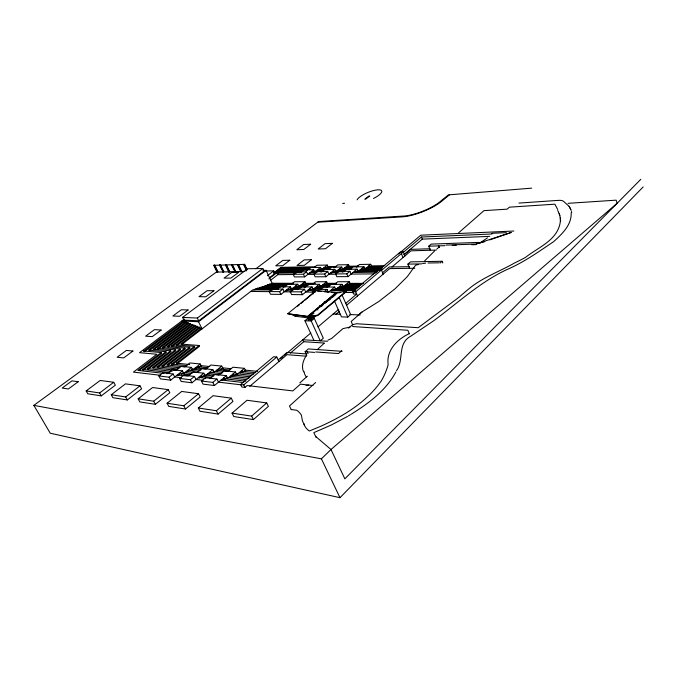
<?xml version="1.0" encoding="UTF-8"?>
<svg xmlns="http://www.w3.org/2000/svg" width="677" height="677" viewBox="0 0 677 677"><rect width="100%" height="100%" fill="white"/><g stroke="black" fill="none" stroke-linecap="round" stroke-linejoin="round"><path stroke-width="1.02" d="M395.825 372.062C386.025 390.451 368.618 403.39 351.236 414.172M396.417 370.818C404.287 360.029 396.993 343.882 410.465 336.376L433.229 321.093C457.229 303.482 479.164 282.707 506.311 269.835C523.279 262.727 538.528 251.819 553.744 241.571C561.944 234.056 571.786 224.959 571.168 212.806M306.275 355.493C303.33 360.249 301.053 366.435 303.618 371.842M424.657 260.882L434.592 250.964M216.809 271.739L33.85 405.362L50.25 433.221L339.989 497.688L643.15 186.954M640.823 179.312L344.855 478.851L330.994 449.511L315.592 436.369M317.352 349.577L324.156 343.273M33.85 405.362L321.397 458.837L330.994 449.511L617.17 203.252M476.667 244.058L478.478 242.417L431.181 244.109L428.753 246.2L430.36 250.253M315.634 382.513L289.485 405.972L291.262 409.678M440.202 262.998L442.14 261.271L442.826 263.006M341.75 350.678L338.517 353.546L315.677 351.972M299.835 382.903L307.375 376.234M253.393 419.588L268.388 406.378L266.696 402.925L247.012 400.268L232.059 413.131L233.785 416.533L253.393 419.588L251.649 416.11L232.059 413.131M251.649 416.11L266.696 402.925M348.579 328.142L352.582 324.638L356.686 323.741L418.217 327.71L458.786 297.415A649.311 370.861 -4.5 0 1 470.397 287.59C483.733 277.079 499.804 271.367 514.342 263.108A153.772 44.369 -13.9 0 0 525.437 257.446C537.944 247.418 556.985 240.631 560.15 222.86A159.078 51.68 -22.3 0 0 559.481 214.524L558.229 211.486M458.617 232.812L483.945 210.649L507.175 209.159L509.392 207.17L554.878 204.183L557.679 209.481M418.208 264.58L415.602 265.198L407.326 276.614L394.97 288.867L378.9 301.451L362.212 311.869L351.185 321.465L352.802 325.155M409.593 268.329L407.884 264.123L410.474 261.889L442.14 261.271M334.506 301.18L341.453 316.87L347.775 317.098L350.669 314.593L342.13 295.121M306.816 355.366L305.124 351.702L308.34 348.926L342.046 351.329M218.096 414.087L232.939 401.469L231.263 398.144L213.094 395.69L198.302 407.994L200.011 411.269L218.096 414.087L216.378 410.744L198.302 407.994M290.331 353.132L303.736 341.724L324.275 343.044M335.597 314.627L339.507 311.293M346.556 305.302L389.698 268.591L414.764 268.261M391.966 266.983L410.939 250.837L436.318 250.075M278.932 361.518L276.791 357.016L273.643 356.754L240.631 384.528L241.875 387.024L244.989 387.396L247.19 385.535L292.794 390.917L300.427 384.155L312.994 385.535M278.179 359.944L287.023 352.455L306.563 353.953M280.616 358.59L282.994 356.576M284.577 355.23L310.811 332.982M317.995 326.889L338.652 309.364M345.71 303.372L356.686 294.063L353.572 294.03L352.573 291.736L378.316 270.038L381.43 270.005L383.174 274.151M382.37 272.865L389.3 266.983L409.509 266.679M403.974 254.67L422.287 239.125L489.742 236.366M404.186 254.696L410.465 249.364L430.107 248.747M249.788 386.279L286.989 354.672L306.232 356.195M436.834 248.992L439.145 247.029M352.573 291.736L355.687 291.77L381.43 270.005M381.6 270.318L403.28 251.979L404.905 255.974M403.103 252.538L421.449 237.018L492.077 233.988M216.378 410.744L231.263 398.144M375.388 273.017L400.234 252.072L403.28 251.979M398.525 253.968L420.789 235.19L513.835 231.035M240.631 384.528L243.754 384.9L276.791 357.016M310.218 317.843L310.828 317.335L311.775 319.4L311.166 319.916L310.218 317.843L314.424 316.887M308.568 316.337L317.42 315.228L346.04 291.271L346.252 291.669L317.64 315.634L308.568 316.337L337.121 292.599L346.04 291.271M311.225 321.008L314.323 318.418L323.31 338.204L320.263 340.836L311.225 321.008L304.929 320.754L313.959 340.446M348.613 284.501L349.975 283.358L363.481 283.375M370.124 266.95L371.402 265.883L384.832 265.663M308.331 319.798L309.88 319.332L308.331 319.798L307.409 317.775L295.155 316.193L291.719 314.627M382.166 268.067L364.607 268.312L362.66 269.928L361.983 268.329M237.424 374.136L244.414 368.339L245.726 371.004M287.708 313.747L307.68 316.294L336.224 292.582L307.84 316.692L287.708 313.747L316.21 290.551L336.224 292.582M343.781 286.269L349.264 281.717L350.331 284.179M365.588 268.566L370.734 264.292L371.732 266.67M240.42 372.909L242.324 371.326L255.711 372.697M346.201 285.381L347.572 284.238L362.119 284.272M308.788 316.734L313.544 312.782M320.678 306.842L322.26 305.522M322.946 304.955L323.538 304.464M324.638 303.541L327.016 301.57M327.668 301.028L328.252 300.537M328.607 300.25L337.324 292.989L337.121 292.599M312.131 314.128L308.17 317.428L309.118 317.462M328.768 300.283L330.351 298.963M332.729 296.991L335.107 295.011M367.856 267.753L369.143 266.687L383.614 266.467M304.929 320.754L308.027 318.173M336.461 288.961L342.012 284.365L342.731 286.016L359.352 286.083M358.717 271.028L363.93 266.721L364.607 268.312M231.399 376.598L233.337 374.999L249.771 376.767M338.906 288.063L340.303 286.913L358.996 287.006M361.019 270.208L362.322 269.124L381.946 268.871M234.42 375.363L236.349 373.772L251.768 375.405M341.352 287.166L342.731 286.016M356.161 288.851L335.394 288.707L334.666 287.048L328.328 292.278L327.05 289.401L315.617 289.307L312.317 291.99L313.172 293.894M222.242 380.347L224.205 378.722L245.717 381.159M373.814 273.889L351.092 274.075L349.899 271.299L338.686 271.418L335.597 273.94L336.799 276.69L348.003 276.622L357.033 269.167L357.718 270.775L378.384 270.538M331.518 290.78L332.923 289.612L355.763 289.798M354.088 272.687L355.408 271.604L377.097 271.367M333.989 289.866L335.394 288.707M228.361 377.842L235.452 371.978L236.789 374.669M356.407 271.858L357.718 270.775M449.52 194.79L441.996 201.01A29.856 9.326 -21.7 0 1 401.918 216.894L317.733 222.217M334.387 284.526L337.806 281.725L349.264 281.717M356.305 267.136L359.504 264.495L370.734 264.292M185.515 409.01L200.18 396.934L198.53 393.726L181.698 391.458L167.092 403.238L168.776 406.403L185.515 409.01L183.822 405.785L167.092 403.238M240.995 384.807L218.493 382.15L216.919 379.027L205.537 377.715L201.441 381.041L203.032 384.13L214.397 385.526L226.355 375.676L227.717 378.375M327.101 287.175L330.562 284.34L342.012 284.365M349.459 269.556L352.709 266.89M183.822 405.785L198.53 393.726M201.441 381.041L212.806 382.395L216.919 379.027M324.401 291.567L327.05 289.401M295.155 316.193L295.773 315.694M335.597 273.94L346.802 273.846L349.899 271.299M347.919 267.28L349.197 266.239L358.184 266.095M342.528 272.002L345.82 269.319L357.033 269.167M321.143 286.176L326.61 281.725L327.676 284.137M217.774 370.547L219.67 369.007L229.833 370.048M343.4 268.871L348.537 264.69L349.535 267.017M297.635 306.182L299.268 304.853M300.893 303.533L303.338 301.544M304.963 300.216L316.21 290.551M323.555 285.305L324.926 284.196L335.098 284.213M220.736 369.363L222.615 367.831L230.755 368.652M209.735 378.671L214.939 374.423L226.355 375.676M363.93 266.721L346.946 267.026L345.025 268.6L344.686 267.821L352.666 267.703M325.959 284.442L327.321 283.333L336.477 283.341M321.118 288.707L323.225 286.989L334.666 287.048M208.829 374.119L210.742 372.562L220.88 373.653M336.537 271.282L341.741 267.06L342.757 269.395M316.286 287.92L317.674 286.794L327.837 286.845M211.825 372.925L213.737 371.377L222.86 372.342M338.838 270.47L340.133 269.421L350.102 269.285M223.046 368.703L221.743 366.096L214.177 372.248L212.849 369.625L201.983 368.5L196.897 372.57L186.327 371.419L186.767 372.274M341.123 269.674L342.418 268.617L351.388 268.49M335.902 274.193L328.929 274.253L327.736 271.545L317.031 271.663L313.942 274.117L315.143 276.808L325.849 276.749L334.861 269.463L335.547 271.028L344.517 270.927M308.915 290.577L310.32 289.434L315.397 289.477M202.778 376.53L204.716 374.965L213.822 375.98M205.808 375.32L212.849 369.625M335.547 271.028L333.575 272.619L332.889 271.054M313.84 288.8L319.383 284.315L320.458 286.735M312.266 284.475L315.677 281.734L326.61 281.725M333.956 267.982L337.798 264.885L348.537 264.69M203.083 380.33L196.025 379.492L194.46 376.446L183.67 375.21L179.617 378.435L181.182 381.447L191.963 382.776L203.819 373.205L204.716 374.965M312.833 292.109L305.733 292.032L304.464 289.223L293.564 289.138L290.272 291.762L291.55 294.546L302.441 294.69L312.055 286.93L313.146 289.367M211.783 377.317L201.687 376.175L199.089 378.274L198.64 377.394L205.698 378.206M304.312 287.607L308.458 284.289L319.383 284.315M179.617 378.435L190.381 379.721L194.46 376.446M327.905 269.725L331.011 267.229M290.272 291.762L301.163 291.872L304.464 289.223M313.942 274.117L324.647 274.033L327.736 271.545M315.414 283.316L305.691 283.299L303.66 284.932L302.949 283.358M324.435 268.38L325.713 267.356L341.741 267.06M155.346 404.313L169.825 392.728L168.192 389.639L152.57 387.523L138.159 398.838L139.817 401.893L155.346 404.313L153.679 401.199L138.159 398.838M320.991 272.12L324.139 269.598L334.861 269.463M326.686 267.601L327.964 266.586L336.367 266.45M207.814 367.797L198.158 366.807L195.661 368.796L195.221 367.95L205.825 369.058L210.843 365.021L221.743 366.096M299.539 286.083L304.98 281.734L305.691 283.299M319.908 269.945L321.194 268.913L329.589 268.794M187.834 376.15L192.996 372.02L203.819 373.205M199.216 367.154L201.086 365.665L209.777 366.545M301.942 285.229L303.304 284.145L313.019 284.162M322.176 269.158L327.296 265.071L328.294 267.339M297.643 289.671L301.138 286.879L312.055 286.93M187.402 371.766L189.306 370.251L198.928 371.292M292.261 288.647L297.778 284.264L298.853 286.625M313.036 272.306L314.34 271.265L322.726 271.172M190.381 370.607L192.276 369.1L200.942 370.014M305.776 286.735L296.077 286.693L294.004 288.334L293.64 287.547L301.4 287.59M321.194 268.913L320.526 267.39L314.687 272.036L313.663 269.742L303.406 269.869L300.266 272.34M153.679 401.199L168.192 389.639M193.343 369.447L200.223 363.972L201.518 366.511M297.118 286.93L298.498 285.838L307.231 285.872M328.362 269.573L318.918 269.691L316.98 271.24L316.633 270.478L323.978 270.394M178.398 375.286L180.327 373.755L189.907 374.838M290.958 291.88L284.179 291.804L282.918 289.062L272.509 288.977L269.234 291.542L270.504 294.258L280.904 294.402L290.475 286.82L291.567 289.197M181.411 374.11L183.332 372.587L191.972 373.543M298.439 289.341L288.749 289.274L286.659 290.932L286.286 290.137L293.065 290.196M314.035 274.371L307.747 274.422L306.554 271.773L296.314 271.892L293.243 274.295L294.436 276.918L304.675 276.868L313.663 269.742M192.708 369.955L191.396 367.391L183.78 373.442L182.443 370.869L172.161 369.744L167.041 373.755M289.815 289.511L291.203 288.402L299.928 288.47M310.726 273.102L312.038 272.061L317.276 272.01M487.516 237.805L478.927 243.627M293.243 274.295L303.474 274.21L306.554 271.773M291.144 284.416L294.537 281.742L304.98 281.734M181.411 377.766L174.717 376.979L173.16 374.009L162.92 372.832L158.9 375.972L160.457 378.908L170.689 380.161L182.443 370.869M313.959 267.677L317.022 265.249L327.296 265.071M158.9 375.972L169.123 377.191L173.16 374.009M283.214 287.488L287.344 284.238L297.778 284.264M269.234 291.542L279.635 291.652L282.918 289.062M306.376 270.605L310.252 267.55M276.571 289.494L280.058 286.769L290.475 286.82M172.034 364.903L171.603 364.082L194.375 346.362L194.79 347.174L172.847 364.277M127.335 399.946L141.611 388.818L140.004 385.831L125.457 383.867L111.248 394.742L112.881 397.695L127.335 399.946L125.685 396.942L111.248 394.742M176.435 363.185L199.123 345.482L199.529 346.294L176.858 364.006L176.435 363.185L189.704 364.522M168.023 365.174L190.051 348.063L189.636 347.25L166.77 364.988L184.889 366.875L189.865 362.948L200.223 363.972M125.685 396.942L140.004 385.831M263.59 286.76L264.952 285.702L285.956 285.787M161.947 365.885L184.889 348.139L185.303 348.951L162.378 366.706L161.947 365.885L179.947 367.797M265.993 285.939L267.347 284.882L287.31 284.949M268.38 285.119L269.734 284.069L291.804 284.12M268.854 278.899L276.918 272.687L277.841 274.667L294.402 274.532M153.552 367.873L175.825 350.72L175.411 349.907L157.656 348.41L158.071 349.205L190.753 324.435L194.866 325.409L195.264 326.196L197.134 326.289L197.523 327.076L199.41 327.177L199.8 327.964L201.687 328.074L180.835 344.077L199.123 345.482M276.174 273.61L278.687 271.68L302.052 271.409M256.338 289.24L257.717 288.174L278.687 288.317M276.724 273.626L278.298 272.425L301.79 272.171M157.546 367.611L157.115 366.79L180.15 349.019L180.564 349.831L158.376 366.976M261.187 287.581L262.558 286.523L285.643 286.642M270.588 280.27L277.841 274.667M273.576 273.043L280.997 267.347L315.592 266.78M274.126 273.043L280.616 268.05L320.526 267.39M274.667 273.051L280.244 268.769L310.1 268.329M182.079 344.238L252.843 289.841L272.738 290.018M175.411 349.907L152.291 367.687L176.028 370.285L181.072 366.325L191.396 367.391M274.87 273.322L279.855 269.488L309.897 269.065M269.378 277.739L274.921 273.474L273.711 270.868L265.486 270.969M275.421 273.33L279.474 270.208L307.612 269.844M253.9 290.078L255.288 289.011L278.332 289.189M275.962 273.339L279.085 270.944L303.228 270.648M359.741 313.764L362.212 311.869M143.075 370.311L142.635 369.49L165.933 351.676L166.356 352.489L143.905 369.667M365.69 199.131L369.786 196L368.838 196.085L364.742 199.207M199.8 327.964L176.612 345.744L176.198 344.948L199.41 327.177M267.373 275.725L273.711 270.868M147.459 368.584L170.672 350.788L171.086 351.6L147.899 369.405L147.459 368.584L172.026 371.326M168.158 346.844L195.264 326.196M139.09 370.573L161.617 353.369L161.194 352.556L137.812 370.387L163.91 373.391M171.975 346.607L171.56 345.812L197.134 326.289M172.796 345.972L197.523 327.076M313.815 317.403L316.447 315.347L315.837 315.854L315.609 315.457M162.708 348.333L193.004 325.307M198.725 320.813L264.055 271.164L262.811 268.49L247.731 268.727L182.578 317.403L183.958 320.119L198.725 320.813L197.337 318.046L182.578 317.403M181.851 320.957L198.522 321.753L266.103 270.351L272.45 284.01M101.254 395.884L115.327 385.179L113.736 382.285L100.171 380.457L86.174 390.925L87.782 393.786L101.254 395.884L99.629 392.973L86.174 390.925M194.866 325.409L166.931 346.675L184.889 348.139M197.337 318.046L262.811 268.49M157.656 348.41L190.364 323.648L190.753 324.435M99.629 392.973L113.736 382.285M192.606 324.528L162.294 347.546L180.15 349.019M190.364 323.648L188.519 323.555L188.121 322.777L153.027 349.273L170.672 350.788M154.28 349.434L188.519 323.555M184.059 321.82L144.176 351.795L143.761 351.008L183.67 321.042L184.059 321.82L185.887 321.905L186.285 322.684L188.121 322.777M255.821 268.794L318.596 221.557L405.684 215.895A28.383 8.86 -21.7 0 0 438.544 202.88L448.394 194.883L531.699 188.147M185.887 321.905L148.39 350.136L165.933 351.676M149.642 350.305L186.285 322.684M184.364 319.07L139.547 352.666L156.878 354.257L133.428 372.105L160.331 375.278M239.717 267.965L238.067 264.487L237.542 264.868L240.851 271.824L241.367 271.443M240.851 271.824L241.833 271.435L238.532 264.479L237.542 264.868M246.606 270.876L243.712 264.749L244.228 264.36L246.716 269.615M243.712 264.749L244.702 264.352L247.181 269.607M234.767 271.9L235.283 271.519L231.983 264.605L231.466 264.986L235.224 271.892L235.74 271.511L232.439 264.597L231.466 264.986M225.991 264.732L225.475 265.105L228.767 271.968L229.275 271.587L226.397 265.587M228.767 271.968L229.731 271.587L226.44 264.724L225.475 265.105M222.843 272.036L223.359 271.663L220.076 264.851L219.56 265.223L223.292 272.036L223.799 271.655L220.516 264.842L219.56 265.223M244.702 264.352L213.729 265.342L217.004 272.112L244.888 271.401M217.004 272.112L217.96 271.731L214.685 264.961L213.729 265.342M409.297 333.668C397.517 338.957 386.288 350.364 388.116 364.141A62.572 27.935 -19 0 1 387.515 366.993L386.068 370.971A129.925 58.975 -23.2 0 1 381.303 380.923C366.545 402.113 343.823 415.906 320.653 426.315L309.321 431.012L307.536 429.489A48.532 22.206 -25 0 1 303.981 423.743M350.483 414.637L348.325 415.966M479.621 243.212L481.017 242.391L478.394 243.06M347.513 416.457L331.205 425.054L313.815 432.637L316.074 437.376M327.956 340.176L331.688 338.415L342.96 328.616L349.95 327.101M481.872 242.603L484.808 241.587M489.716 239.895L511.287 232.439L475.863 244.058L446.143 245.099M422.566 263.581L425.571 263.167M306.012 385.543L308.763 385.069M338.339 292.836L340.37 292.54M346.252 291.669L344.221 291.542M342.68 203.439L344.576 203.286M518.946 203.083L557.966 200.4A12.567 4.401 -18.9 0 1 563.594 201.365L569.103 206.316L570.736 209.498A171.374 55.768 -22.3 0 1 571.126 210.496M568.105 203.32L616.146 200.164L617.136 203.286M491.815 233.286L506.354 232.651M428.753 246.2L444.916 245.658M452.185 245.412L456.34 245.269M471.911 244.744L476.066 244.6M428.067 263.006L439.255 262.803M407.884 264.123L421.61 263.886M323.462 268.134L330.808 268.024M366.883 267.5L382.378 267.271M262.955 270.394L266.103 270.351M337.848 270.216L345.82 270.123M379.653 269.708L360.029 269.945L360.367 270.749M273.762 272.721L276.918 272.687M296.399 272.992L277.9 273.169L278.239 273.914M309.727 272.856L316.015 272.797M337.891 272.577L330.918 272.653L331.256 273.432L333.236 271.832L344.195 271.722L343.848 270.927M353.081 272.433L376.835 272.196M293.133 283.291L272.103 283.257L270.081 284.822L269.734 284.069M300.901 284.992L308.67 285.017M322.514 285.059L330.655 285.085M345.16 285.127L360.739 285.178M329.25 285.965L320.103 285.922L318.029 287.607L317.31 285.99M280.066 287.463L260.146 287.344L258.081 288.935L257.717 288.174M315.228 287.674L323.361 287.725M337.848 287.81L357.583 287.928M321.922 288.614L312.782 288.554L310.684 290.247L309.956 288.622M314.949 290.391L307.849 290.323L308.213 291.144M330.444 290.526L355.357 290.746M312.317 291.99L315.431 292.024M250.752 291.448L269.59 291.652M331.434 292.303L340.776 292.405M343.891 292.439L353.225 292.54M333.169 314.018L340.455 314.255M349.831 314.568L360.24 314.915M310.125 318.258L314.323 318.418M308.72 318.63L309.668 318.664M310.828 319.366L311.775 319.4M311.166 319.916L310.218 319.874L308.45 316.184M327.456 341.276L302.822 339.752L303.736 341.724M352.599 326.534L407.867 330.266L409.34 333.786M305.124 351.702L314.593 352.404M176.198 344.948L194.375 346.362M171.56 345.812L189.636 347.25M143.761 351.008L161.194 352.556M244.414 368.339L232.93 367.205L227.878 371.351L216.708 370.192L217.148 371.055M257.658 371.36L245.294 370.116L242.764 372.223L241.884 370.437M317.361 291.034L321.363 291.44M324.266 291.736L328.37 292.159M331.332 292.456L334.379 292.769M171.603 364.082L186.801 365.639M235.452 371.978L224.002 370.784L218.874 374.982L207.737 373.763M239.345 372.545L253.748 374.042M157.115 366.79L177.958 369.033M248.781 378.257L230.307 376.234L230.755 377.131M324.19 301.857L326.229 302.086M246.75 379.645L227.26 377.478L224.654 379.628L223.748 377.825M142.635 369.49L170.054 372.595M319.502 305.776L321.634 306.207M186.877 376.04L177.306 374.931L177.755 375.794M221.125 379.983L243.652 382.573M291.186 409.509L296.864 410.296A82.442 36.414 -28.6 0 1 301.62 415.568M557.679 210.471L557.933 210.936M169.123 377.191L170.689 380.161M190.381 379.721L191.963 382.776M198.158 366.807L198.598 367.653M201.687 376.175L202.135 377.055M212.806 382.395L214.397 385.526M221.447 372.883L221.887 373.763M198.522 321.753L202.084 328.861M232.888 374.102L233.337 374.999M243.754 384.9L244.989 387.396M215.472 267.508L217.105 270.885M214.169 265.333L217.444 272.103M220.008 265.215L223.292 272.036M225.923 265.096L229.215 271.968M231.923 264.978L235.224 271.892M321.397 458.837L339.989 497.688M304.599 425.613L302.407 420.755L301.62 416.33M238.008 264.859L241.317 271.824M244.185 264.732L246.665 269.996M255.288 289.011L255.644 289.773M267.347 284.882L267.703 285.643M279.635 291.652L280.904 294.402M307.223 351.854L308.077 353.69M288.385 288.478L288.749 289.274M279.085 270.944L279.423 271.672M278.298 272.425L278.636 273.161M280.997 267.347L281.327 268.067M280.616 268.05L280.955 268.777M295.714 285.897L296.077 286.693M292.498 283.341L292.853 284.12M309.271 319.84L307.68 316.294M313.282 312.165L313.832 313.375M312.681 312.672L313.231 313.874M301.163 291.872L302.441 294.69M317.31 308.822L317.851 310.024M303.474 274.21L304.675 276.868M312.038 272.061L312.385 272.831M318.918 269.691L319.256 270.453M324.571 283.392L325.282 284.992M332.923 289.612L333.296 290.45M324.647 274.033L325.849 276.749M328.489 286.032L328.853 286.853M335.758 283.401L336.114 284.213M339.185 297.584L347.775 317.098M325.713 267.356L326.052 268.117M340.303 286.913L340.658 287.733M339.795 268.634L340.133 269.421M346.802 273.846L348.003 276.622M347.572 284.238L347.927 285.068M346.616 266.256L346.946 267.026M355.687 291.77L357.515 295.976M355.061 270.8L355.755 272.399M350.762 268.481L351.101 269.277M357.583 266.078L357.921 266.856M368.813 265.892L369.143 266.687M401.368 253.596L403.001 257.59M421.449 237.018L422.287 239.125M438.688 245.869L439.331 247.503M559.126 213.526A159.053 58.197 -22.1 0 1 559.82 215.658M560.285 217.892A159.053 58.197 -22.1 0 1 560.438 219.043L560.539 220.22A158.257 57.909 -22.1 0 1 560.573 221.413M306.165 376.827A62.995 26.242 -23.8 0 1 304.134 371.639M571.456 211.52A171.374 55.768 -22.3 0 1 571.735 212.57M569.112 206.333A171.095 62.699 -22.1 0 1 570.753 209.54M357.092 199.85A13.43 3.893 -22.6 0 1 377.529 189.848A13.43 3.893 -22.6 0 1 373.484 198.479M311.454 259.723L304.303 265.316L297 265.452L304.151 259.892L311.454 259.723M332.382 243.356L325.493 248.738L318.165 249.001L325.045 243.652L332.382 243.356M289.798 260.239L282.673 265.706L275.7 265.833L282.817 260.4L289.798 260.239M310.641 244.236L303.778 249.5L296.78 249.745L303.643 244.515L310.641 244.236M132.954 351.024L123.688 357.921L117.129 357.261L126.362 350.432L132.954 351.024M161.134 330.046L152.274 336.638L145.623 336.173L154.449 329.64L161.134 330.046M188.104 309.973L179.625 316.286L172.88 315.998L181.343 309.736L188.104 309.973M213.932 290.738L205.808 296.788L198.996 296.67L207.103 290.67L213.932 290.738M238.693 272.306L230.908 278.103L224.036 278.137L231.805 272.382L238.693 272.306M78.202 381.743L68.369 388.987L62.191 388.039L71.982 380.863L78.202 381.743"/></g></svg>
